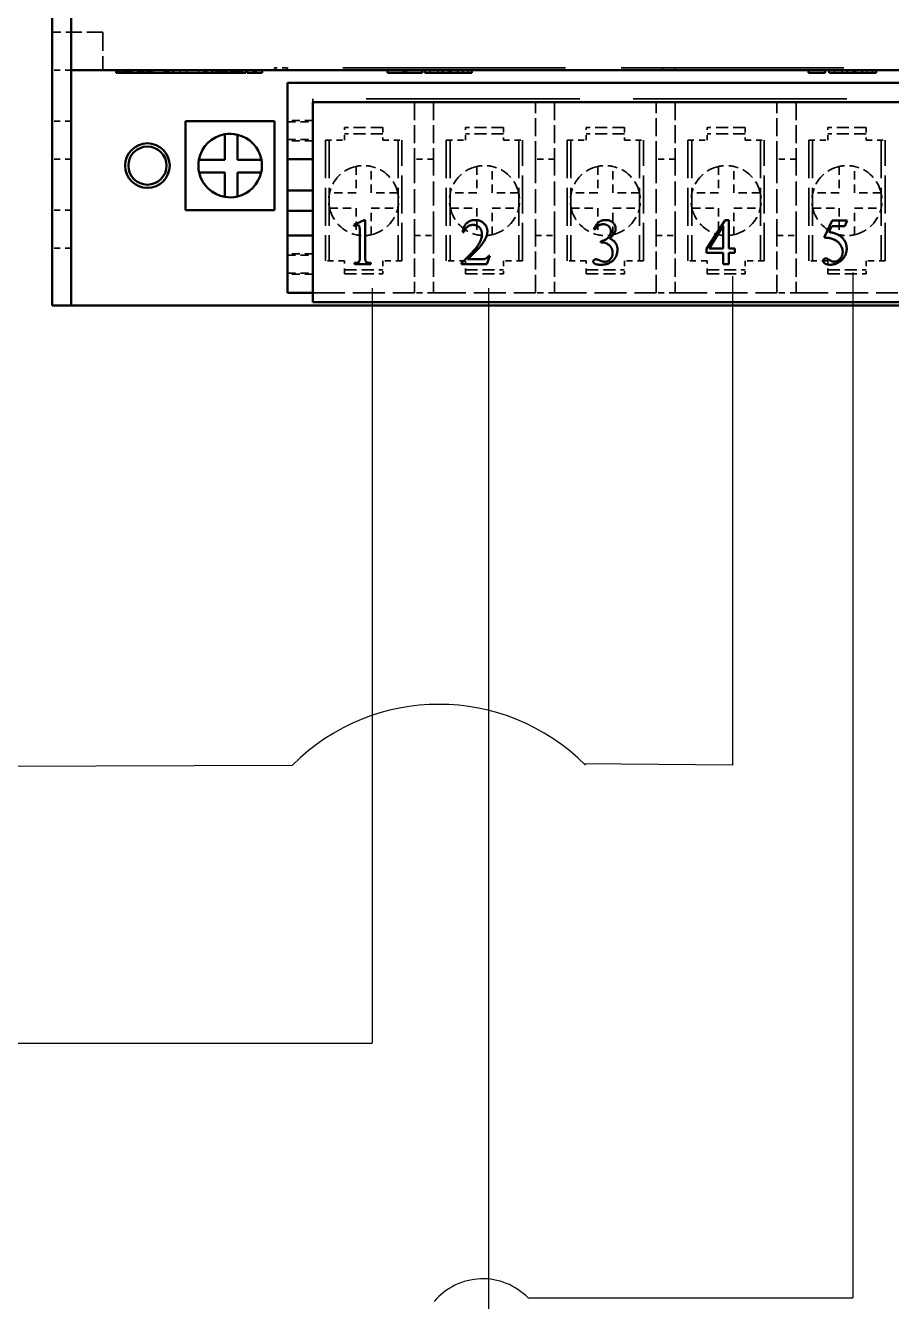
# Model space of a CAD drawing. Header units: millimetres. Extents: x 0 to 420, y 0 to 297.
# Drawn here: x 258.25 to 275.27, y 192.77 to 217.86 of the extents above; entities that cross this region are included whole.
import ezdxf

# ---------------------------------------------------------------- set-up
doc = ezdxf.new("R2010")
doc.units = ezdxf.units.MM
doc.linetypes.add('DASHED', pattern=[0.2068, 0.1655, -0.0413])
for name, color, linetype, lineweight in [('Hidden (ISO)', 7, 'DASHED', 35), ('Sketch Geometry (ISO)', 7, 'Continuous', 25), ('Visible (ISO)', 7, 'Continuous', 50)]:
    doc.layers.add(name, color=color, linetype=linetype, lineweight=lineweight)

msp = doc.modelspace()

# ---------------------------------------------------------------- linework, layer by layer
at = {"layer": 'Hidden (ISO)', "ltscale": 1.903676}
msp.add_line((259.771, 217.733), (258.771, 217.733), dxfattribs=at)
at = {"layer": 'Hidden (ISO)', "ltscale": 2.242733}
msp.add_line((259.771, 217.733), (259.771, 216.983), dxfattribs=at)
at = {"layer": 'Hidden (ISO)', "ltscale": 0.095089}
for p, q in [((263.146, 217.033), (263.146, 216.983)), ((263.396, 217.033), (263.396, 216.983)), ((270.771, 217.033), (270.771, 216.983)), ((271.021, 217.033), (271.021, 216.983)), ((260.104, 216.933), (260.104, 216.983)), ((260.176, 216.933), (260.176, 216.983)), ((260.207, 216.933), (260.207, 216.983)), ((260.229, 216.933), (260.229, 216.983)), ((260.249, 216.933), (260.249, 216.983)), ((260.271, 216.933), (260.271, 216.983)), ((260.293, 216.933), (260.293, 216.983)), ((260.308, 216.933), (260.308, 216.983)), ((260.31, 216.933), (260.31, 216.983)), ((260.318, 216.933), (260.318, 216.983)), ((260.335, 216.933), (260.335, 216.983)), ((260.35, 216.933), (260.35, 216.983)), ((260.352, 216.933), (260.352, 216.983)), ((260.449, 216.933), (260.449, 216.983)), ((260.478, 216.933), (260.478, 216.983)), ((260.504, 216.933), (260.504, 216.983)), ((260.52, 216.933), (260.52, 216.983)), ((260.528, 216.933), (260.528, 216.983)), ((260.627, 216.933), (260.627, 216.983)), ((260.629, 216.933), (260.629, 216.983)), ((260.642, 216.933), (260.642, 216.983)), ((260.669, 216.933), (260.669, 216.983)), ((260.67, 216.933), (260.67, 216.983)), ((260.684, 216.933), (260.684, 216.983)), ((260.717, 216.933), (260.717, 216.983)), ((260.759, 216.933), (260.759, 216.983)), ((260.974, 216.933), (260.974, 216.983)), ((261.068, 216.933), (261.068, 216.983)), ((261.141, 216.933), (261.141, 216.983)), ((261.145, 216.933), (261.145, 216.983)), ((261.158, 216.933), (261.158, 216.983)), ((261.158, 216.933), (261.158, 216.983)), ((261.28, 216.933), (261.28, 216.983)), ((261.416, 216.933), (261.416, 216.983)), ((261.421, 216.933), (261.421, 216.983)), ((261.654, 216.933), (261.654, 216.983)), ((261.756, 216.933), (261.756, 216.983)), ((261.778, 216.933), (261.778, 216.983)), ((261.812, 216.933), (261.812, 216.983)), ((261.913, 216.933), (261.913, 216.983)), ((262.009, 216.933), (262.009, 216.983)), ((262.12, 216.933), (262.12, 216.983)), ((262.122, 216.933), (262.122, 216.983)), ((262.125, 216.933), (262.125, 216.983)), ((262.134, 216.933), (262.134, 216.983)), ((262.156, 216.933), (262.156, 216.983)), ((262.159, 216.933), (262.159, 216.983)), ((262.168, 216.933), (262.168, 216.983)), ((262.17, 216.933), (262.17, 216.983)), ((262.181, 216.933), (262.181, 216.983)), ((262.207, 216.933), (262.207, 216.983)), ((262.215, 216.933), (262.215, 216.983)), ((262.27, 216.933), (262.27, 216.983)), ((262.306, 216.933), (262.306, 216.983)), ((262.337, 216.933), (262.337, 216.983)), ((262.352, 216.933), (262.352, 216.983)), ((262.382, 216.933), (262.382, 216.983)), ((262.398, 216.933), (262.398, 216.983)), ((262.404, 216.933), (262.404, 216.983)), ((262.428, 216.933), (262.428, 216.983)), ((262.507, 216.933), (262.507, 216.983)), ((266.201, 216.933), (266.201, 216.983)), ((266.357, 216.933), (266.357, 216.983)), ((266.564, 216.933), (266.564, 216.983)), ((266.601, 216.933), (266.601, 216.983)), ((266.843, 216.933), (266.843, 216.983)), ((266.951, 216.933), (266.951, 216.983)), ((274.149, 216.933), (274.149, 216.983)), ((274.305, 216.933), (274.305, 216.983)), ((274.512, 216.933), (274.512, 216.983)), ((274.549, 216.933), (274.549, 216.983)), ((274.791, 216.933), (274.791, 216.983)), ((274.899, 216.933), (274.899, 216.983))]:
    msp.add_line(p, q, dxfattribs=at)
at = {"layer": 'Hidden (ISO)', "ltscale": 0.475844}
for p, q in [((263.396, 217.033), (263.146, 217.033)), ((264.521, 215.608), (264.521, 215.858)), ((265.271, 215.858), (265.271, 215.608)), ((266.896, 215.608), (266.896, 215.858)), ((267.646, 215.858), (267.646, 215.608)), ((269.271, 215.608), (269.271, 215.858)), ((270.021, 215.858), (270.021, 215.608)), ((271.646, 215.608), (271.646, 215.858)), ((272.396, 215.858), (272.396, 215.608)), ((274.021, 215.608), (274.021, 215.858)), ((274.771, 215.858), (274.771, 215.608)), ((264.521, 212.983), (264.521, 213.233)), ((265.271, 213.233), (265.271, 212.983)), ((266.896, 212.983), (266.896, 213.233)), ((267.646, 213.233), (267.646, 212.983)), ((269.271, 212.983), (269.271, 213.233)), ((270.021, 213.233), (270.021, 212.983)), ((271.646, 212.983), (271.646, 213.233)), ((272.396, 213.233), (272.396, 212.983)), ((274.021, 212.983), (274.021, 213.233)), ((274.771, 213.233), (274.771, 212.983))]:
    msp.add_line(p, q, dxfattribs=at)
at = {"layer": 'Hidden (ISO)', "ltscale": 26.444632}
msp.add_line((285.271, 217.033), (263.396, 217.033), dxfattribs=at)
at = {"layer": 'Hidden (ISO)', "ltscale": 0.713816}
for p, q in [((259.146, 216.983), (258.771, 216.983)), ((259.146, 215.983), (258.771, 215.983)), ((264.146, 215.608), (264.521, 215.608)), ((265.271, 215.608), (265.646, 215.608)), ((266.521, 215.608), (266.896, 215.608)), ((267.646, 215.608), (268.021, 215.608)), ((268.896, 215.608), (269.271, 215.608)), ((270.021, 215.608), (270.396, 215.608)), ((271.271, 215.608), (271.646, 215.608)), ((272.396, 215.608), (272.771, 215.608)), ((273.646, 215.608), (274.021, 215.608)), ((274.771, 215.608), (275.146, 215.608)), ((259.146, 215.233), (258.771, 215.233)), ((266.271, 215.233), (265.896, 215.233)), ((268.646, 215.233), (268.271, 215.233)), ((271.021, 215.233), (270.646, 215.233)), ((273.396, 215.233), (273.021, 215.233)), ((259.146, 214.233), (258.771, 214.233)), ((265.896, 213.733), (266.271, 213.733)), ((268.271, 213.733), (268.646, 213.733)), ((270.646, 213.733), (271.021, 213.733)), ((273.021, 213.733), (273.396, 213.733)), ((259.146, 213.483), (258.771, 213.483)), ((264.521, 213.233), (264.146, 213.233)), ((265.646, 213.233), (265.271, 213.233)), ((266.896, 213.233), (266.521, 213.233)), ((268.021, 213.233), (267.646, 213.233)), ((269.271, 213.233), (268.896, 213.233)), ((270.396, 213.233), (270.021, 213.233)), ((271.646, 213.233), (271.271, 213.233)), ((272.771, 213.233), (272.396, 213.233)), ((274.021, 213.233), (273.646, 213.233)), ((275.146, 213.233), (274.771, 213.233)), ((266.271, 212.608), (265.896, 212.608)), ((268.646, 212.608), (268.271, 212.608)), ((271.021, 212.608), (270.646, 212.608)), ((273.396, 212.608), (273.021, 212.608))]:
    msp.add_line(p, q, dxfattribs=at)
at = {"layer": 'Hidden (ISO)', "ltscale": 0.118886}
msp.add_line((263.896, 216.42), (263.896, 216.358), dxfattribs=at)
at = {"layer": 'Hidden (ISO)', "ltscale": 25.386847}
msp.add_line((284.896, 216.42), (263.896, 216.42), dxfattribs=at)
at = {"layer": 'Hidden (ISO)', "ltscale": 2.141648}
for p, q in [((265.896, 216.358), (265.896, 215.233)), ((266.271, 216.358), (266.271, 215.233)), ((268.271, 215.233), (268.271, 216.358)), ((268.646, 216.358), (268.646, 215.233)), ((270.646, 215.233), (270.646, 216.358)), ((271.021, 216.358), (271.021, 215.233)), ((273.021, 215.233), (273.021, 216.358)), ((273.396, 216.358), (273.396, 215.233)), ((265.896, 213.733), (265.896, 212.608)), ((266.271, 213.733), (266.271, 212.608)), ((268.271, 212.608), (268.271, 213.733)), ((268.646, 213.733), (268.646, 212.608)), ((270.646, 212.608), (270.646, 213.733)), ((271.021, 213.733), (271.021, 212.608)), ((273.021, 212.608), (273.021, 213.733)), ((273.396, 213.733), (273.396, 212.608))]:
    msp.add_line(p, q, dxfattribs=at)
at = {"layer": 'Hidden (ISO)', "ltscale": 0.951788}
for p, q in [((263.896, 215.995), (263.396, 215.995)), ((263.396, 215.97), (263.896, 215.97)), ((263.396, 215.62), (263.896, 215.62)), ((263.896, 215.595), (263.396, 215.595)), ((263.896, 213.37), (263.396, 213.37)), ((263.396, 213.345), (263.896, 213.345)), ((263.396, 212.995), (263.896, 212.995)), ((263.896, 212.97), (263.396, 212.97))]:
    msp.add_line(p, q, dxfattribs=at)
at = {"layer": 'Hidden (ISO)', "ltscale": 1.427732}
for p, q in [((265.271, 215.858), (264.521, 215.858)), ((267.646, 215.858), (266.896, 215.858)), ((270.021, 215.858), (269.271, 215.858)), ((272.396, 215.858), (271.646, 215.858)), ((274.771, 215.858), (274.021, 215.858)), ((265.271, 215.733), (264.521, 215.733)), ((267.646, 215.733), (266.896, 215.733)), ((270.021, 215.733), (269.271, 215.733)), ((272.396, 215.733), (271.646, 215.733)), ((274.771, 215.733), (274.021, 215.733)), ((264.521, 213.058), (265.271, 213.058)), ((266.896, 213.058), (267.646, 213.058)), ((269.271, 213.058), (270.021, 213.058)), ((271.646, 213.058), (272.396, 213.058)), ((274.021, 213.058), (274.771, 213.058)), ((264.521, 212.983), (265.271, 212.983)), ((266.896, 212.983), (267.646, 212.983)), ((269.271, 212.983), (270.021, 212.983)), ((271.646, 212.983), (272.396, 212.983)), ((274.021, 212.983), (274.771, 212.983))]:
    msp.add_line(p, q, dxfattribs=at)
at = {"layer": 'Hidden (ISO)', "ltscale": 4.521367}
for p, q in [((264.146, 215.608), (264.146, 213.233)), ((264.221, 215.608), (264.221, 213.233)), ((265.571, 215.608), (265.571, 213.233)), ((265.646, 213.233), (265.646, 215.608)), ((266.521, 215.608), (266.521, 213.233)), ((266.596, 215.608), (266.596, 213.233)), ((267.946, 215.608), (267.946, 213.233)), ((268.021, 213.233), (268.021, 215.608)), ((268.896, 215.608), (268.896, 213.233)), ((268.971, 215.608), (268.971, 213.233)), ((270.321, 215.608), (270.321, 213.233)), ((270.396, 213.233), (270.396, 215.608)), ((271.271, 215.608), (271.271, 213.233)), ((271.346, 215.608), (271.346, 213.233)), ((272.696, 215.608), (272.696, 213.233)), ((272.771, 213.233), (272.771, 215.608)), ((273.646, 215.608), (273.646, 213.233)), ((273.721, 215.608), (273.721, 213.233)), ((275.071, 215.608), (275.071, 213.233)), ((275.146, 213.233), (275.146, 215.608))]:
    msp.add_line(p, q, dxfattribs=at)
at = {"layer": 'Hidden (ISO)', "ltscale": 0.991647}
for p, q in [((264.746, 215.091), (264.746, 214.57)), ((265.046, 214.57), (265.046, 215.091)), ((267.121, 215.091), (267.121, 214.57)), ((267.421, 214.57), (267.421, 215.091)), ((269.496, 215.091), (269.496, 214.57)), ((269.796, 214.57), (269.796, 215.091)), ((271.871, 215.091), (271.871, 214.57)), ((272.171, 214.57), (272.171, 215.091)), ((274.246, 215.091), (274.246, 214.57)), ((274.546, 214.57), (274.546, 215.091)), ((264.746, 214.57), (264.225, 214.57)), ((265.567, 214.57), (265.046, 214.57)), ((267.121, 214.57), (266.6, 214.57)), ((267.942, 214.57), (267.421, 214.57)), ((269.496, 214.57), (268.975, 214.57)), ((270.317, 214.57), (269.796, 214.57)), ((271.871, 214.57), (271.35, 214.57)), ((272.692, 214.57), (272.171, 214.57)), ((274.246, 214.57), (273.725, 214.57)), ((275.067, 214.57), (274.546, 214.57)), ((264.225, 214.27), (264.746, 214.27)), ((264.746, 214.27), (264.746, 213.749)), ((265.046, 214.27), (265.567, 214.27)), ((265.046, 213.749), (265.046, 214.27)), ((266.6, 214.27), (267.121, 214.27)), ((267.121, 214.27), (267.121, 213.749)), ((267.421, 214.27), (267.942, 214.27)), ((267.421, 213.749), (267.421, 214.27)), ((268.975, 214.27), (269.496, 214.27)), ((269.496, 214.27), (269.496, 213.749)), ((269.796, 214.27), (270.317, 214.27)), ((269.796, 213.749), (269.796, 214.27)), ((271.35, 214.27), (271.871, 214.27)), ((271.871, 214.27), (271.871, 213.749)), ((272.171, 214.27), (272.692, 214.27)), ((272.171, 213.749), (272.171, 214.27)), ((273.725, 214.27), (274.246, 214.27)), ((274.246, 214.27), (274.246, 213.749)), ((274.546, 214.27), (275.067, 214.27)), ((274.546, 213.749), (274.546, 214.27))]:
    msp.add_line(p, q, dxfattribs=at)
at = {"layer": 'Hidden (ISO)', "ltscale": 2.855563}
for p, q in [((265.896, 215.233), (265.896, 213.733)), ((266.271, 213.733), (266.271, 215.233)), ((268.271, 215.233), (268.271, 213.733)), ((268.646, 213.733), (268.646, 215.233)), ((270.646, 215.233), (270.646, 213.733)), ((271.021, 213.733), (271.021, 215.233)), ((273.021, 215.233), (273.021, 213.733)), ((273.396, 213.733), (273.396, 215.233))]:
    msp.add_line(p, q, dxfattribs=at)
at = {"layer": 'Hidden (ISO)', "ltscale": 3.807451}
for p, q in [((263.896, 212.608), (265.896, 212.608)), ((266.271, 212.608), (268.271, 212.608)), ((268.646, 212.608), (270.646, 212.608)), ((271.021, 212.608), (273.021, 212.608)), ((273.396, 212.608), (275.396, 212.608))]:
    msp.add_line(p, q, dxfattribs=at)
at = {"layer": 'Hidden (ISO)', "ltscale": 1.480066}
for centre, radius, start, end in [((264.896, 214.42), 0.688, 102.6023, 167.3977), ((264.896, 214.42), 0.688, 12.6023, 77.3977), ((267.271, 214.42), 0.688, 102.6023, 167.3977), ((267.271, 214.42), 0.688, 12.6023, 77.3977), ((269.646, 214.42), 0.688, 102.6023, 167.3977), ((269.646, 214.42), 0.688, 12.6023, 77.3977), ((272.021, 214.42), 0.688, 102.6023, 167.3977), ((272.021, 214.42), 0.688, 12.6023, 77.3977), ((274.396, 214.42), 0.688, 102.6023, 167.3977), ((274.396, 214.42), 0.688, 12.6023, 77.3977), ((264.896, 214.42), 0.687, 192.6023, 257.3977), ((264.896, 214.42), 0.688, 282.6023, 347.3977), ((267.271, 214.42), 0.687, 192.6023, 257.3977), ((267.271, 214.42), 0.688, 282.6023, 347.3977), ((269.646, 214.42), 0.687, 192.6023, 257.3977), ((269.646, 214.42), 0.688, 282.6023, 347.3977), ((272.021, 214.42), 0.688, 192.6023, 257.3977), ((272.021, 214.42), 0.688, 282.6023, 347.3977), ((274.396, 214.42), 0.687, 192.6023, 257.3977), ((274.396, 214.42), 0.688, 282.6023, 347.3977)]:
    msp.add_arc(centre, radius, start, end, dxfattribs=at)
at = {"layer": 'Hidden (ISO)', "ltscale": 0.575664}
for centre, radius, start, end in [((264.896, 214.42), 0.688, 77.3977, 102.6023), ((267.271, 214.42), 0.688, 77.3977, 102.6023), ((269.646, 214.42), 0.688, 77.3977, 102.6023), ((272.021, 214.42), 0.688, 77.3977, 102.6023), ((274.396, 214.42), 0.688, 77.3977, 102.6023), ((264.896, 214.42), 0.687, 167.3977, 192.6023), ((264.896, 214.42), 0.687, 347.3977, 12.6023), ((267.271, 214.42), 0.687, 167.3977, 192.6023), ((267.271, 214.42), 0.688, 347.3977, 12.6023), ((269.646, 214.42), 0.687, 167.3977, 192.6023), ((269.646, 214.42), 0.688, 347.3977, 12.6023), ((272.021, 214.42), 0.688, 167.3977, 192.6023), ((272.021, 214.42), 0.688, 347.3977, 12.6023), ((274.396, 214.42), 0.687, 167.3977, 192.6023), ((274.396, 214.42), 0.688, 347.3977, 12.6023), ((264.896, 214.42), 0.688, 257.3977, 282.6023), ((267.271, 214.42), 0.688, 257.3977, 282.6023), ((269.646, 214.42), 0.688, 257.3977, 282.6023), ((272.021, 214.42), 0.688, 257.3977, 282.6023), ((274.396, 214.42), 0.688, 257.3977, 282.6023)]:
    msp.add_arc(centre, radius, start, end, dxfattribs=at)
at = {"layer": 'Sketch Geometry (ISO)', "color": 7}
for p, q in [((274.51, 213.006), (274.51, 192.842)), ((272.147, 212.937), (272.147, 203.321)), ((168.503, 202.933), (263.497, 203.321)), ((272.147, 203.321), (269.232, 203.345)), ((268.129, 192.842), (274.51, 192.842))]:
    msp.add_line(p, q, dxfattribs=at)
at = {"layer": 'Sketch Geometry (ISO)', "color": 1, "true_color": 0xff0000}
for p, q in [((265.066, 212.7), (265.066, 197.853)), ((267.353, 212.7), (267.353, 187.693)), ((168.503, 197.853), (265.066, 197.853))]:
    msp.add_line(p, q, dxfattribs=at)
at = {"layer": 'Sketch Geometry (ISO)', "color": 7}
for centre, radius, start, end in [((266.376, 200.441), 4.073, 45.0111, 134.9889), ((267.238, 191.974), 1.245, 44.2491, 140.0403)]:
    msp.add_arc(centre, radius, start, end, dxfattribs=at)
at = {"layer": 'Visible (ISO)'}
for p, q in [((258.771, 266.108), (258.771, 212.358)), ((259.146, 212.358), (259.146, 265.733)), ((286.646, 216.983), (259.146, 216.983)), ((260.033, 216.933), (260.033, 216.983)), ((260.033, 216.933), (260.075, 216.933)), ((260.075, 216.933), (260.075, 216.983)), ((260.075, 216.933), (260.146, 216.933)), ((260.146, 216.933), (260.146, 216.983)), ((260.146, 216.933), (260.218, 216.933)), ((260.218, 216.933), (260.218, 216.983)), ((260.218, 216.933), (260.546, 216.933)), ((260.546, 216.933), (260.546, 216.983)), ((260.546, 216.933), (260.57, 216.933)), ((260.57, 216.933), (260.57, 216.983)), ((260.57, 216.933), (260.867, 216.933)), ((260.867, 216.933), (261.016, 216.933)), ((261.016, 216.933), (261.016, 216.983)), ((261.016, 216.933), (261.037, 216.933)), ((261.037, 216.933), (261.037, 216.983)), ((261.037, 216.933), (261.395, 216.933)), ((261.395, 216.933), (261.924, 216.933)), ((261.924, 216.933), (261.924, 216.983)), ((261.924, 216.933), (261.997, 216.933)), ((261.997, 216.933), (261.997, 216.983)), ((261.997, 216.933), (262.012, 216.933)), ((262.012, 216.933), (262.012, 216.983)), ((262.012, 216.933), (262.059, 216.933)), ((262.059, 216.933), (262.059, 216.983)), ((262.059, 216.933), (262.094, 216.933)), ((262.094, 216.933), (262.094, 216.983)), ((262.094, 216.933), (262.459, 216.933)), ((262.459, 216.933), (262.459, 216.983)), ((262.494, 216.933), (262.459, 216.933)), ((262.494, 216.933), (262.494, 216.983)), ((262.494, 216.933), (262.577, 216.933)), ((262.577, 216.933), (262.577, 216.983)), ((262.604, 216.933), (262.604, 216.983)), ((262.729, 216.933), (262.604, 216.933)), ((262.729, 216.933), (262.729, 216.983)), ((262.779, 216.933), (262.729, 216.933)), ((262.779, 216.933), (262.779, 216.983)), ((262.904, 216.933), (262.779, 216.933)), ((262.904, 216.933), (262.904, 216.983)), ((265.366, 216.933), (265.366, 216.983)), ((265.366, 216.933), (265.682, 216.933)), ((265.682, 216.933), (265.682, 216.983)), ((265.682, 216.933), (265.731, 216.933)), ((265.731, 216.933), (265.731, 216.983)), ((265.731, 216.933), (266.047, 216.933)), ((266.047, 216.933), (266.047, 216.983)), ((266.098, 216.933), (266.098, 216.983)), ((266.098, 216.933), (266.454, 216.933)), ((266.454, 216.933), (266.454, 216.983)), ((266.454, 216.933), (266.612, 216.933)), ((266.612, 216.933), (266.612, 216.983)), ((266.612, 216.933), (266.75, 216.933)), ((266.75, 216.933), (266.75, 216.983)), ((266.75, 216.933), (267.021, 216.933)), ((267.021, 216.933), (267.021, 216.983)), ((273.642, 216.933), (273.642, 216.983)), ((273.642, 216.933), (273.97, 216.933)), ((273.97, 216.933), (273.97, 216.983)), ((274.046, 216.933), (274.046, 216.983)), ((274.046, 216.933), (274.402, 216.933)), ((274.402, 216.933), (274.402, 216.983)), ((274.402, 216.933), (274.56, 216.933)), ((274.56, 216.933), (274.56, 216.983)), ((274.56, 216.933), (274.698, 216.933)), ((274.698, 216.933), (274.698, 216.983)), ((274.698, 216.933), (274.969, 216.933)), ((274.969, 216.933), (274.969, 216.983)), ((285.396, 216.733), (263.396, 216.733)), ((263.396, 216.733), (263.396, 215.233)), ((284.896, 216.358), (263.896, 216.358)), ((263.896, 216.358), (263.896, 215.233)), ((261.396, 215.983), (261.396, 214.233)), ((263.146, 215.983), (261.396, 215.983)), ((263.146, 214.233), (263.146, 215.983)), ((262.166, 215.724), (262.166, 215.222)), ((262.416, 215.222), (262.416, 215.716)), ((262.166, 215.222), (261.657, 215.222)), ((262.886, 215.222), (262.416, 215.222)), ((263.896, 215.233), (263.396, 215.233)), ((263.396, 215.233), (263.396, 214.62)), ((263.896, 215.233), (263.896, 213.733)), ((261.661, 214.972), (262.166, 214.972)), ((262.166, 214.972), (262.166, 214.492)), ((262.416, 214.972), (262.881, 214.972)), ((262.416, 214.5), (262.416, 214.972)), ((263.396, 214.62), (263.396, 214.22)), ((263.396, 214.62), (263.896, 214.62)), ((261.396, 214.233), (263.146, 214.233)), ((263.396, 214.22), (263.396, 213.733)), ((263.396, 214.22), (263.896, 214.22)), ((264.701, 213.943), (264.905, 214.038)), ((264.905, 214.038), (264.927, 214.038)), ((264.927, 214.038), (264.927, 213.325)), ((271.633, 213.471), (272.002, 214.038)), ((272.002, 214.038), (272.073, 214.038)), ((272.073, 214.038), (272.073, 213.48)), ((273.946, 213.694), (274.106, 214.027)), ((274.106, 214.027), (274.403, 214.027)), ((274.403, 214.027), (274.354, 213.919)), ((264.71, 213.919), (264.701, 213.943)), ((264.82, 213.325), (264.82, 213.789)), ((266.865, 213.801), (266.841, 213.801)), ((269.443, 213.85), (269.421, 213.86)), ((271.966, 213.921), (271.69, 213.48)), ((271.966, 213.48), (271.966, 213.921)), ((274.096, 213.919), (274.038, 213.803)), ((274.354, 213.919), (274.096, 213.919)), ((263.396, 213.733), (263.396, 212.608)), ((263.396, 213.733), (263.896, 213.733)), ((263.896, 213.733), (263.896, 212.608)), ((269.557, 213.598), (269.557, 213.622)), ((269.576, 213.598), (269.557, 213.598)), ((266.94, 213.266), (267.166, 213.266)), ((267.376, 213.334), (267.317, 213.17)), ((267.352, 213.334), (267.376, 213.334)), ((271.633, 213.396), (271.633, 213.471)), ((271.966, 213.396), (271.633, 213.396)), ((271.69, 213.48), (271.966, 213.48)), ((271.966, 213.17), (271.966, 213.396)), ((272.073, 213.48), (272.192, 213.48)), ((272.073, 213.396), (272.073, 213.17)), ((272.192, 213.396), (272.073, 213.396)), ((272.192, 213.48), (272.192, 213.396)), ((264.713, 213.17), (264.713, 213.194)), ((265.034, 213.17), (264.713, 213.17)), ((265.034, 213.194), (265.034, 213.17)), ((266.817, 213.17), (266.817, 213.194)), ((267.317, 213.17), (266.817, 213.17)), ((272.073, 213.17), (271.966, 213.17)), ((263.396, 212.608), (263.896, 212.608)), ((263.896, 212.608), (263.896, 212.42)), ((258.771, 212.358), (259.146, 212.358)), ((259.146, 212.358), (286.646, 212.358)), ((263.896, 212.42), (284.896, 212.42))]:
    msp.add_line(p, q, dxfattribs=at)
for radius in [0.438, 0.375]:
    msp.add_circle((260.646, 215.108), radius, dxfattribs=at)
for start, end in [(99.7308, 169.5158), (76.6451, 99.7308), (10.4842, 76.6451), (169.5158, 192.5937), (347.4063, 10.4842), (192.5937, 260.2692), (283.3549, 347.4063), (260.2692, 283.3549)]:
    msp.add_arc((262.271, 215.108), 0.625, start, end, dxfattribs=at)
for points, knots in [([(266.841, 213.801), (266.843, 213.81), (266.845, 213.828), (266.852, 213.854), (266.859, 213.879), (266.869, 213.902), (266.88, 213.923), (266.892, 213.943), (266.906, 213.961), (266.922, 213.977), (266.939, 213.992), (266.957, 214.004), (266.976, 214.015), (266.996, 214.023), (267.017, 214.03), (267.039, 214.035), (267.062, 214.038), (267.077, 214.038), (267.085, 214.038)], [0, 0, 0, 0, 0.075031, 0.146595, 0.214942, 0.28064, 0.34375, 0.405622, 0.46573, 0.525399, 0.584536, 0.642298, 0.69952, 0.757439, 0.815485, 0.875103, 0.936303, 1, 1, 1, 1]), ([(267.085, 214.038), (267.094, 214.038), (267.11, 214.038), (267.135, 214.035), (267.158, 214.029), (267.181, 214.022), (267.202, 214.013), (267.222, 214.001), (267.241, 213.988), (267.259, 213.972), (267.275, 213.955), (267.289, 213.938), (267.302, 213.919), (267.311, 213.9), (267.319, 213.88), (267.325, 213.859), (267.328, 213.837), (267.328, 213.823), (267.329, 213.815)], [0, 0, 0, 0, 0.069339, 0.136069, 0.201334, 0.265135, 0.328283, 0.391, 0.454423, 0.519304, 0.583313, 0.645224, 0.705107, 0.763901, 0.82184, 0.880467, 0.939248, 1, 1, 1, 1]), ([(269.421, 213.86), (269.424, 213.867), (269.431, 213.881), (269.44, 213.9), (269.451, 213.919), (269.462, 213.936), (269.474, 213.952), (269.486, 213.966), (269.499, 213.98), (269.513, 213.992), (269.527, 214.003), (269.543, 214.012), (269.559, 214.02), (269.575, 214.027), (269.593, 214.032), (269.612, 214.036), (269.631, 214.038), (269.645, 214.038), (269.651, 214.038)], [0, 0, 0, 0, 0.073506, 0.143758, 0.211474, 0.277905, 0.341099, 0.402585, 0.462565, 0.521346, 0.579286, 0.636651, 0.694081, 0.752533, 0.811523, 0.872321, 0.934851, 1, 1, 1, 1]), ([(269.651, 214.038), (269.66, 214.038), (269.676, 214.038), (269.699, 214.035), (269.721, 214.03), (269.742, 214.022), (269.761, 214.013), (269.778, 214.001), (269.794, 213.988), (269.803, 213.977), (269.808, 213.972)], [0, 0, 0, 0, 0.140476, 0.274491, 0.401428, 0.524572, 0.643485, 0.76142, 0.879765, 1, 1, 1, 1]), ([(264.772, 213.939), (264.768, 213.939), (264.759, 213.938), (264.744, 213.934), (264.728, 213.928), (264.716, 213.922), (264.71, 213.919)], [0, 0, 0, 0, 0.185959, 0.414316, 0.684315, 1, 1, 1, 1]), ([(264.814, 213.901), (264.813, 213.904), (264.812, 213.91), (264.808, 213.918), (264.804, 213.924), (264.797, 213.931), (264.786, 213.938), (264.777, 213.939), (264.772, 213.939)], [0, 0, 0, 0, 0.15051, 0.285299, 0.411369, 0.532714, 0.761965, 1, 1, 1, 1]), ([(264.82, 213.789), (264.82, 213.796), (264.82, 213.809), (264.819, 213.828), (264.819, 213.845), (264.818, 213.86), (264.818, 213.873), (264.816, 213.884), (264.816, 213.893), (264.814, 213.899), (264.814, 213.901)], [0, 0, 0, 0, 0.184596, 0.352742, 0.50441, 0.638075, 0.753635, 0.853019, 0.934383, 1, 1, 1, 1]), ([(267.052, 213.943), (267.042, 213.943), (267.022, 213.942), (266.992, 213.935), (266.964, 213.923), (266.938, 213.907), (266.914, 213.887), (266.894, 213.862), (266.877, 213.833), (266.869, 213.812), (266.865, 213.801)], [0, 0, 0, 0, 0.122347, 0.240921, 0.358596, 0.479378, 0.60185, 0.727126, 0.859254, 1, 1, 1, 1]), ([(267.222, 213.757), (267.221, 213.764), (267.221, 213.777), (267.219, 213.796), (267.215, 213.814), (267.21, 213.831), (267.202, 213.848), (267.194, 213.863), (267.183, 213.878), (267.172, 213.891), (267.159, 213.903), (267.146, 213.914), (267.132, 213.923), (267.117, 213.931), (267.102, 213.936), (267.086, 213.94), (267.069, 213.943), (267.058, 213.943), (267.052, 213.943)], [0, 0, 0, 0, 0.070901, 0.138988, 0.204707, 0.269212, 0.332076, 0.394912, 0.45757, 0.52142, 0.584646, 0.645453, 0.704775, 0.76341, 0.821227, 0.879366, 0.939023, 1, 1, 1, 1]), ([(267.329, 213.815), (267.328, 213.804), (267.328, 213.783), (267.321, 213.75), (267.312, 213.718), (267.303, 213.697), (267.298, 213.686)], [0, 0, 0, 0, 0.242168, 0.487743, 0.73835, 1, 1, 1, 1]), ([(269.609, 213.955), (269.601, 213.955), (269.585, 213.954), (269.561, 213.949), (269.539, 213.941), (269.517, 213.929), (269.497, 213.914), (269.477, 213.896), (269.459, 213.875), (269.448, 213.858), (269.443, 213.85)], [0, 0, 0, 0, 0.1182225, 0.2340553, 0.3502863, 0.4674897, 0.5892221, 0.7172636, 0.853884, 1, 1, 1, 1]), ([(269.557, 213.622), (269.565, 213.624), (269.582, 213.626), (269.608, 213.634), (269.633, 213.644), (269.658, 213.657), (269.681, 213.671), (269.701, 213.688), (269.718, 213.706), (269.732, 213.726), (269.742, 213.747), (269.749, 213.768), (269.753, 213.791), (269.754, 213.807), (269.754, 213.815)], [0, 0, 0, 0, 0.084902, 0.171882, 0.26207, 0.355825, 0.448431, 0.535333, 0.615812, 0.693737, 0.769624, 0.845444, 0.921768, 1, 1, 1, 1]), ([(269.754, 213.815), (269.754, 213.82), (269.754, 213.83), (269.752, 213.844), (269.749, 213.858), (269.744, 213.871), (269.738, 213.884), (269.731, 213.895), (269.723, 213.907), (269.713, 213.916), (269.702, 213.926), (269.691, 213.933), (269.679, 213.94), (269.666, 213.946), (269.653, 213.95), (269.639, 213.953), (269.624, 213.955), (269.614, 213.955), (269.609, 213.955)], [0, 0, 0, 0, 0.06737, 0.132857, 0.195197, 0.256998, 0.316866, 0.377004, 0.437926, 0.500049, 0.561763, 0.62257, 0.683575, 0.743847, 0.805905, 0.868065, 0.93263, 1, 1, 1, 1]), ([(269.849, 213.867), (269.849, 213.859), (269.848, 213.843), (269.842, 213.819), (269.833, 213.796), (269.82, 213.772), (269.803, 213.748), (269.782, 213.723), (269.758, 213.699), (269.74, 213.683), (269.73, 213.675)], [0, 0, 0, 0, 0.100318, 0.203934, 0.313123, 0.429834, 0.555666, 0.692511, 0.840154, 1, 1, 1, 1]), ([(269.808, 213.972), (269.814, 213.964), (269.827, 213.948), (269.84, 213.922), (269.848, 213.894), (269.849, 213.876), (269.849, 213.867)], [0, 0, 0, 0, 0.267932, 0.517175, 0.759635, 1, 1, 1, 1]), ([(274.038, 213.803), (274.053, 213.801), (274.082, 213.796), (274.123, 213.787), (274.161, 213.775), (274.197, 213.76), (274.23, 213.744), (274.26, 213.725), (274.288, 213.704), (274.304, 213.687), (274.312, 213.679)], [0, 0, 0, 0, 0.145137, 0.283484, 0.41437, 0.539887, 0.659829, 0.775985, 0.888857, 1, 1, 1, 1]), ([(266.817, 213.194), (266.835, 213.21), (266.87, 213.242), (266.919, 213.289), (266.965, 213.333), (267.006, 213.376), (267.043, 213.416), (267.076, 213.454), (267.105, 213.489), (267.13, 213.522), (267.152, 213.554), (267.17, 213.585), (267.186, 213.616), (267.199, 213.645), (267.209, 213.674), (267.216, 213.703), (267.221, 213.73), (267.221, 213.748), (267.222, 213.757)], [0, 0, 0, 0, 0.102512, 0.198692, 0.288184, 0.371394, 0.448367, 0.518791, 0.583275, 0.641376, 0.695043, 0.745807, 0.793755, 0.839076, 0.882157, 0.923125, 0.962289, 1, 1, 1, 1]), ([(267.298, 213.686), (267.294, 213.677), (267.286, 213.66), (267.271, 213.634), (267.254, 213.608), (267.236, 213.581), (267.216, 213.554), (267.194, 213.526), (267.171, 213.499), (267.154, 213.48), (267.145, 213.471)], [0, 0, 0, 0, 0.107909, 0.2200527, 0.3372294, 0.4590119, 0.5863922, 0.7186109, 0.8564695, 1, 1, 1, 1]), ([(269.735, 213.533), (269.731, 213.537), (269.722, 213.546), (269.705, 213.557), (269.686, 213.568), (269.666, 213.579), (269.644, 213.587), (269.621, 213.594), (269.599, 213.598), (269.583, 213.598), (269.576, 213.598)], [0, 0, 0, 0, 0.104223, 0.21798, 0.34002, 0.472579, 0.608427, 0.739523, 0.870506, 1, 1, 1, 1]), ([(269.73, 213.675), (269.737, 213.673), (269.749, 213.668), (269.766, 213.659), (269.782, 213.649), (269.798, 213.639), (269.811, 213.627), (269.824, 213.615), (269.836, 213.602), (269.846, 213.588), (269.855, 213.573), (269.863, 213.558), (269.87, 213.542), (269.875, 213.526), (269.88, 213.509), (269.883, 213.491), (269.885, 213.473), (269.885, 213.46), (269.885, 213.454)], [0, 0, 0, 0, 0.070102, 0.137501, 0.203107, 0.266524, 0.328285, 0.389313, 0.449533, 0.509297, 0.568619, 0.628247, 0.687949, 0.747619, 0.808691, 0.870843, 0.934283, 1, 1, 1, 1]), ([(269.769, 213.48), (269.767, 213.485), (269.762, 213.496), (269.754, 213.51), (269.745, 213.523), (269.739, 213.53), (269.735, 213.533)], [0, 0, 0, 0, 0.28674, 0.549003, 0.785574, 1, 1, 1, 1]), ([(274.129, 213.661), (274.123, 213.663), (274.111, 213.668), (274.092, 213.674), (274.072, 213.679), (274.05, 213.683), (274.026, 213.687), (274.001, 213.69), (273.974, 213.692), (273.956, 213.693), (273.946, 213.694)], [0, 0, 0, 0, 0.1009038, 0.2070812, 0.3210294, 0.4416027, 0.5702778, 0.7053013, 0.8488212, 1, 1, 1, 1]), ([(274.313, 213.411), (274.312, 213.417), (274.312, 213.43), (274.31, 213.449), (274.306, 213.468), (274.3, 213.486), (274.294, 213.504), (274.285, 213.522), (274.275, 213.54), (274.264, 213.556), (274.251, 213.573), (274.237, 213.588), (274.222, 213.603), (274.206, 213.616), (274.188, 213.629), (274.17, 213.641), (274.15, 213.651), (274.136, 213.658), (274.129, 213.661)], [0, 0, 0, 0, 0.058895, 0.117012, 0.175388, 0.233221, 0.291968, 0.351964, 0.412537, 0.475316, 0.538595, 0.601943, 0.665576, 0.730276, 0.795138, 0.862019, 0.930124, 1, 1, 1, 1]), ([(274.312, 213.679), (274.318, 213.672), (274.331, 213.658), (274.347, 213.635), (274.361, 213.612), (274.372, 213.587), (274.381, 213.561), (274.387, 213.535), (274.391, 213.507), (274.391, 213.488), (274.391, 213.479)], [0, 0, 0, 0, 0.129364, 0.255308, 0.378851, 0.501487, 0.623224, 0.746575, 0.871268, 1, 1, 1, 1]), ([(264.713, 213.194), (264.722, 213.194), (264.738, 213.195), (264.76, 213.197), (264.776, 213.2), (264.788, 213.204), (264.797, 213.21), (264.804, 213.216), (264.809, 213.223), (264.813, 213.229), (264.815, 213.236), (264.816, 213.243), (264.817, 213.251), (264.818, 213.262), (264.819, 213.275), (264.819, 213.29), (264.82, 213.307), (264.82, 213.319), (264.82, 213.325)], [0, 0, 0, 0, 0.129456, 0.234373, 0.314323, 0.37133, 0.417103, 0.46007, 0.500753, 0.541475, 0.566863, 0.600454, 0.643725, 0.696544, 0.758198, 0.829611, 0.9099, 1, 1, 1, 1]), ([(264.927, 213.325), (264.927, 213.319), (264.927, 213.308), (264.927, 213.292), (264.928, 213.278), (264.928, 213.266), (264.929, 213.255), (264.93, 213.246), (264.931, 213.239), (264.933, 213.232), (264.936, 213.224), (264.942, 213.217), (264.949, 213.21), (264.958, 213.204), (264.971, 213.2), (264.987, 213.197), (265.009, 213.195), (265.025, 213.194), (265.034, 213.194)], [0, 0, 0, 0, 0.0848083, 0.1606905, 0.2285862, 0.2875633, 0.3386408, 0.3817208, 0.4170913, 0.4437222, 0.4884983, 0.5326019, 0.5787194, 0.6272612, 0.6879693, 0.7690255, 0.8731278, 1, 1, 1, 1]), ([(267.145, 213.471), (267.133, 213.458), (267.109, 213.433), (267.074, 213.398), (267.043, 213.367), (267.016, 213.339), (266.992, 213.315), (266.972, 213.295), (266.955, 213.279), (266.945, 213.27), (266.94, 213.266)], [0, 0, 0, 0, 0.187415, 0.356714, 0.5079, 0.641886, 0.758217, 0.85645, 0.937042, 1, 1, 1, 1]), ([(267.166, 213.266), (267.177, 213.266), (267.197, 213.266), (267.223, 213.267), (267.245, 213.268), (267.262, 213.27), (267.277, 213.273), (267.29, 213.278), (267.302, 213.284), (267.314, 213.291), (267.325, 213.299), (267.335, 213.309), (267.344, 213.321), (267.35, 213.33), (267.352, 213.334)], [0, 0, 0, 0, 0.151803, 0.278962, 0.382458, 0.460838, 0.526985, 0.592292, 0.65547, 0.719646, 0.785669, 0.853065, 0.924598, 1, 1, 1, 1]), ([(269.409, 213.222), (269.41, 213.225), (269.41, 213.23), (269.413, 213.238), (269.417, 213.246), (269.424, 213.253), (269.431, 213.258), (269.44, 213.262), (269.449, 213.265), (269.455, 213.265), (269.458, 213.266)], [0, 0, 0, 0, 0.1162861, 0.2299909, 0.3497974, 0.4769751, 0.6089883, 0.7376358, 0.8660523, 1, 1, 1, 1]), ([(269.458, 213.266), (269.463, 213.265), (269.474, 213.265), (269.484, 213.263), (269.49, 213.261)], [0, 0, 0, 0, 0.489599, 1, 1, 1, 1]), ([(269.49, 213.261), (269.492, 213.261), (269.498, 213.259), (269.508, 213.255), (269.521, 213.249), (269.537, 213.243), (269.552, 213.236), (269.566, 213.23), (269.578, 213.226), (269.584, 213.224), (269.587, 213.224)], [0, 0, 0, 0, 0.068887, 0.17087, 0.309009, 0.482721, 0.658059, 0.802762, 0.915343, 1, 1, 1, 1]), ([(269.816, 213.263), (269.808, 213.255), (269.793, 213.238), (269.766, 213.217), (269.737, 213.199), (269.706, 213.184), (269.671, 213.172), (269.635, 213.164), (269.596, 213.159), (269.569, 213.159), (269.555, 213.159)], [0, 0, 0, 0, 0.117608, 0.234485, 0.351441, 0.47046, 0.594047, 0.722534, 0.857247, 1, 1, 1, 1]), ([(269.635, 213.218), (269.641, 213.218), (269.651, 213.218), (269.666, 213.221), (269.68, 213.225), (269.694, 213.23), (269.707, 213.237), (269.72, 213.245), (269.732, 213.256), (269.744, 213.267), (269.755, 213.28), (269.764, 213.293), (269.772, 213.307), (269.779, 213.321), (269.784, 213.336), (269.787, 213.351), (269.789, 213.367), (269.79, 213.378), (269.79, 213.384)], [0, 0, 0, 0, 0.06143, 0.121347, 0.180159, 0.238915, 0.2991, 0.359998, 0.42304, 0.488384, 0.554456, 0.619081, 0.681984, 0.744511, 0.80693, 0.870045, 0.934139, 1, 1, 1, 1]), ([(269.79, 213.384), (269.79, 213.392), (269.789, 213.408), (269.785, 213.433), (269.779, 213.457), (269.773, 213.472), (269.769, 213.48)], [0, 0, 0, 0, 0.248266, 0.495593, 0.744335, 1, 1, 1, 1]), ([(269.885, 213.454), (269.885, 213.445), (269.884, 213.427), (269.881, 213.401), (269.876, 213.376), (269.868, 213.351), (269.858, 213.328), (269.846, 213.305), (269.832, 213.284), (269.821, 213.27), (269.816, 213.263)], [0, 0, 0, 0, 0.1310024, 0.2574371, 0.3821049, 0.5043115, 0.6265147, 0.7492332, 0.8735621, 1, 1, 1, 1]), ([(273.928, 213.24), (273.928, 213.243), (273.928, 213.248), (273.931, 213.256), (273.936, 213.264), (273.942, 213.27), (273.949, 213.276), (273.958, 213.28), (273.968, 213.283), (273.974, 213.283), (273.978, 213.283)], [0, 0, 0, 0, 0.114516, 0.2264901, 0.3423114, 0.4677064, 0.5977101, 0.7266764, 0.8580019, 1, 1, 1, 1]), ([(273.978, 213.283), (273.983, 213.283), (273.992, 213.283), (274.004, 213.279), (274.014, 213.275), (274.023, 213.269), (274.034, 213.262), (274.042, 213.257), (274.047, 213.253)], [0, 0, 0, 0, 0.19734, 0.371714, 0.473773, 0.61287, 0.788606, 1, 1, 1, 1]), ([(274.137, 213.218), (274.143, 213.218), (274.154, 213.219), (274.171, 213.221), (274.187, 213.225), (274.203, 213.232), (274.218, 213.24), (274.233, 213.25), (274.247, 213.261), (274.26, 213.274), (274.272, 213.288), (274.283, 213.303), (274.292, 213.319), (274.3, 213.336), (274.305, 213.354), (274.309, 213.372), (274.312, 213.391), (274.312, 213.404), (274.313, 213.411)], [0, 0, 0, 0, 0.059244, 0.11781, 0.175052, 0.233321, 0.29199, 0.352268, 0.41493, 0.47995, 0.546067, 0.609754, 0.673399, 0.736727, 0.800372, 0.864954, 0.931793, 1, 1, 1, 1]), ([(274.391, 213.479), (274.391, 213.468), (274.391, 213.446), (274.386, 213.414), (274.377, 213.384), (274.366, 213.355), (274.352, 213.327), (274.336, 213.302), (274.319, 213.279), (274.3, 213.257), (274.279, 213.238), (274.257, 213.221), (274.235, 213.206), (274.219, 213.197), (274.211, 213.193)], [0, 0, 0, 0, 0.092499, 0.182257, 0.270878, 0.358977, 0.445573, 0.529002, 0.61063, 0.690817, 0.769468, 0.84674, 0.923605, 1, 1, 1, 1]), ([(269.555, 213.159), (269.548, 213.159), (269.535, 213.159), (269.517, 213.16), (269.5, 213.161), (269.485, 213.163), (269.471, 213.166), (269.459, 213.169), (269.449, 213.174), (269.438, 213.18), (269.427, 213.188), (269.417, 213.199), (269.411, 213.21), (269.41, 213.218), (269.409, 213.222)], [0, 0, 0, 0, 0.1168522, 0.2241719, 0.3220872, 0.4109157, 0.4910187, 0.5622792, 0.6257726, 0.682409, 0.7795231, 0.8623064, 0.9337439, 1, 1, 1, 1]), ([(269.587, 213.224), (269.595, 213.222), (269.611, 213.219), (269.627, 213.218), (269.635, 213.218)], [0, 0, 0, 0, 0.485991, 1, 1, 1, 1]), ([(274.068, 213.159), (274.062, 213.159), (274.051, 213.159), (274.034, 213.16), (274.019, 213.162), (274.005, 213.165), (273.992, 213.168), (273.981, 213.173), (273.97, 213.177), (273.959, 213.185), (273.947, 213.196), (273.936, 213.21), (273.929, 213.224), (273.928, 213.235), (273.928, 213.24)], [0, 0, 0, 0, 0.0994386, 0.1908587, 0.2774346, 0.3566422, 0.4307578, 0.4986425, 0.5630244, 0.6227666, 0.7320745, 0.8281785, 0.9153469, 1, 1, 1, 1]), ([(274.047, 213.253), (274.054, 213.249), (274.068, 213.239), (274.091, 213.228), (274.114, 213.221), (274.13, 213.219), (274.137, 213.218)], [0, 0, 0, 0, 0.269492, 0.524267, 0.765266, 1, 1, 1, 1]), ([(274.211, 213.193), (274.199, 213.188), (274.176, 213.177), (274.141, 213.167), (274.105, 213.16), (274.08, 213.159), (274.068, 213.159)], [0, 0, 0, 0, 0.257532, 0.507451, 0.754216, 1, 1, 1, 1])]:
    msp.add_open_spline(points, degree=3, knots=knots, dxfattribs=at)

doc.saveas('drawing.dxf')
